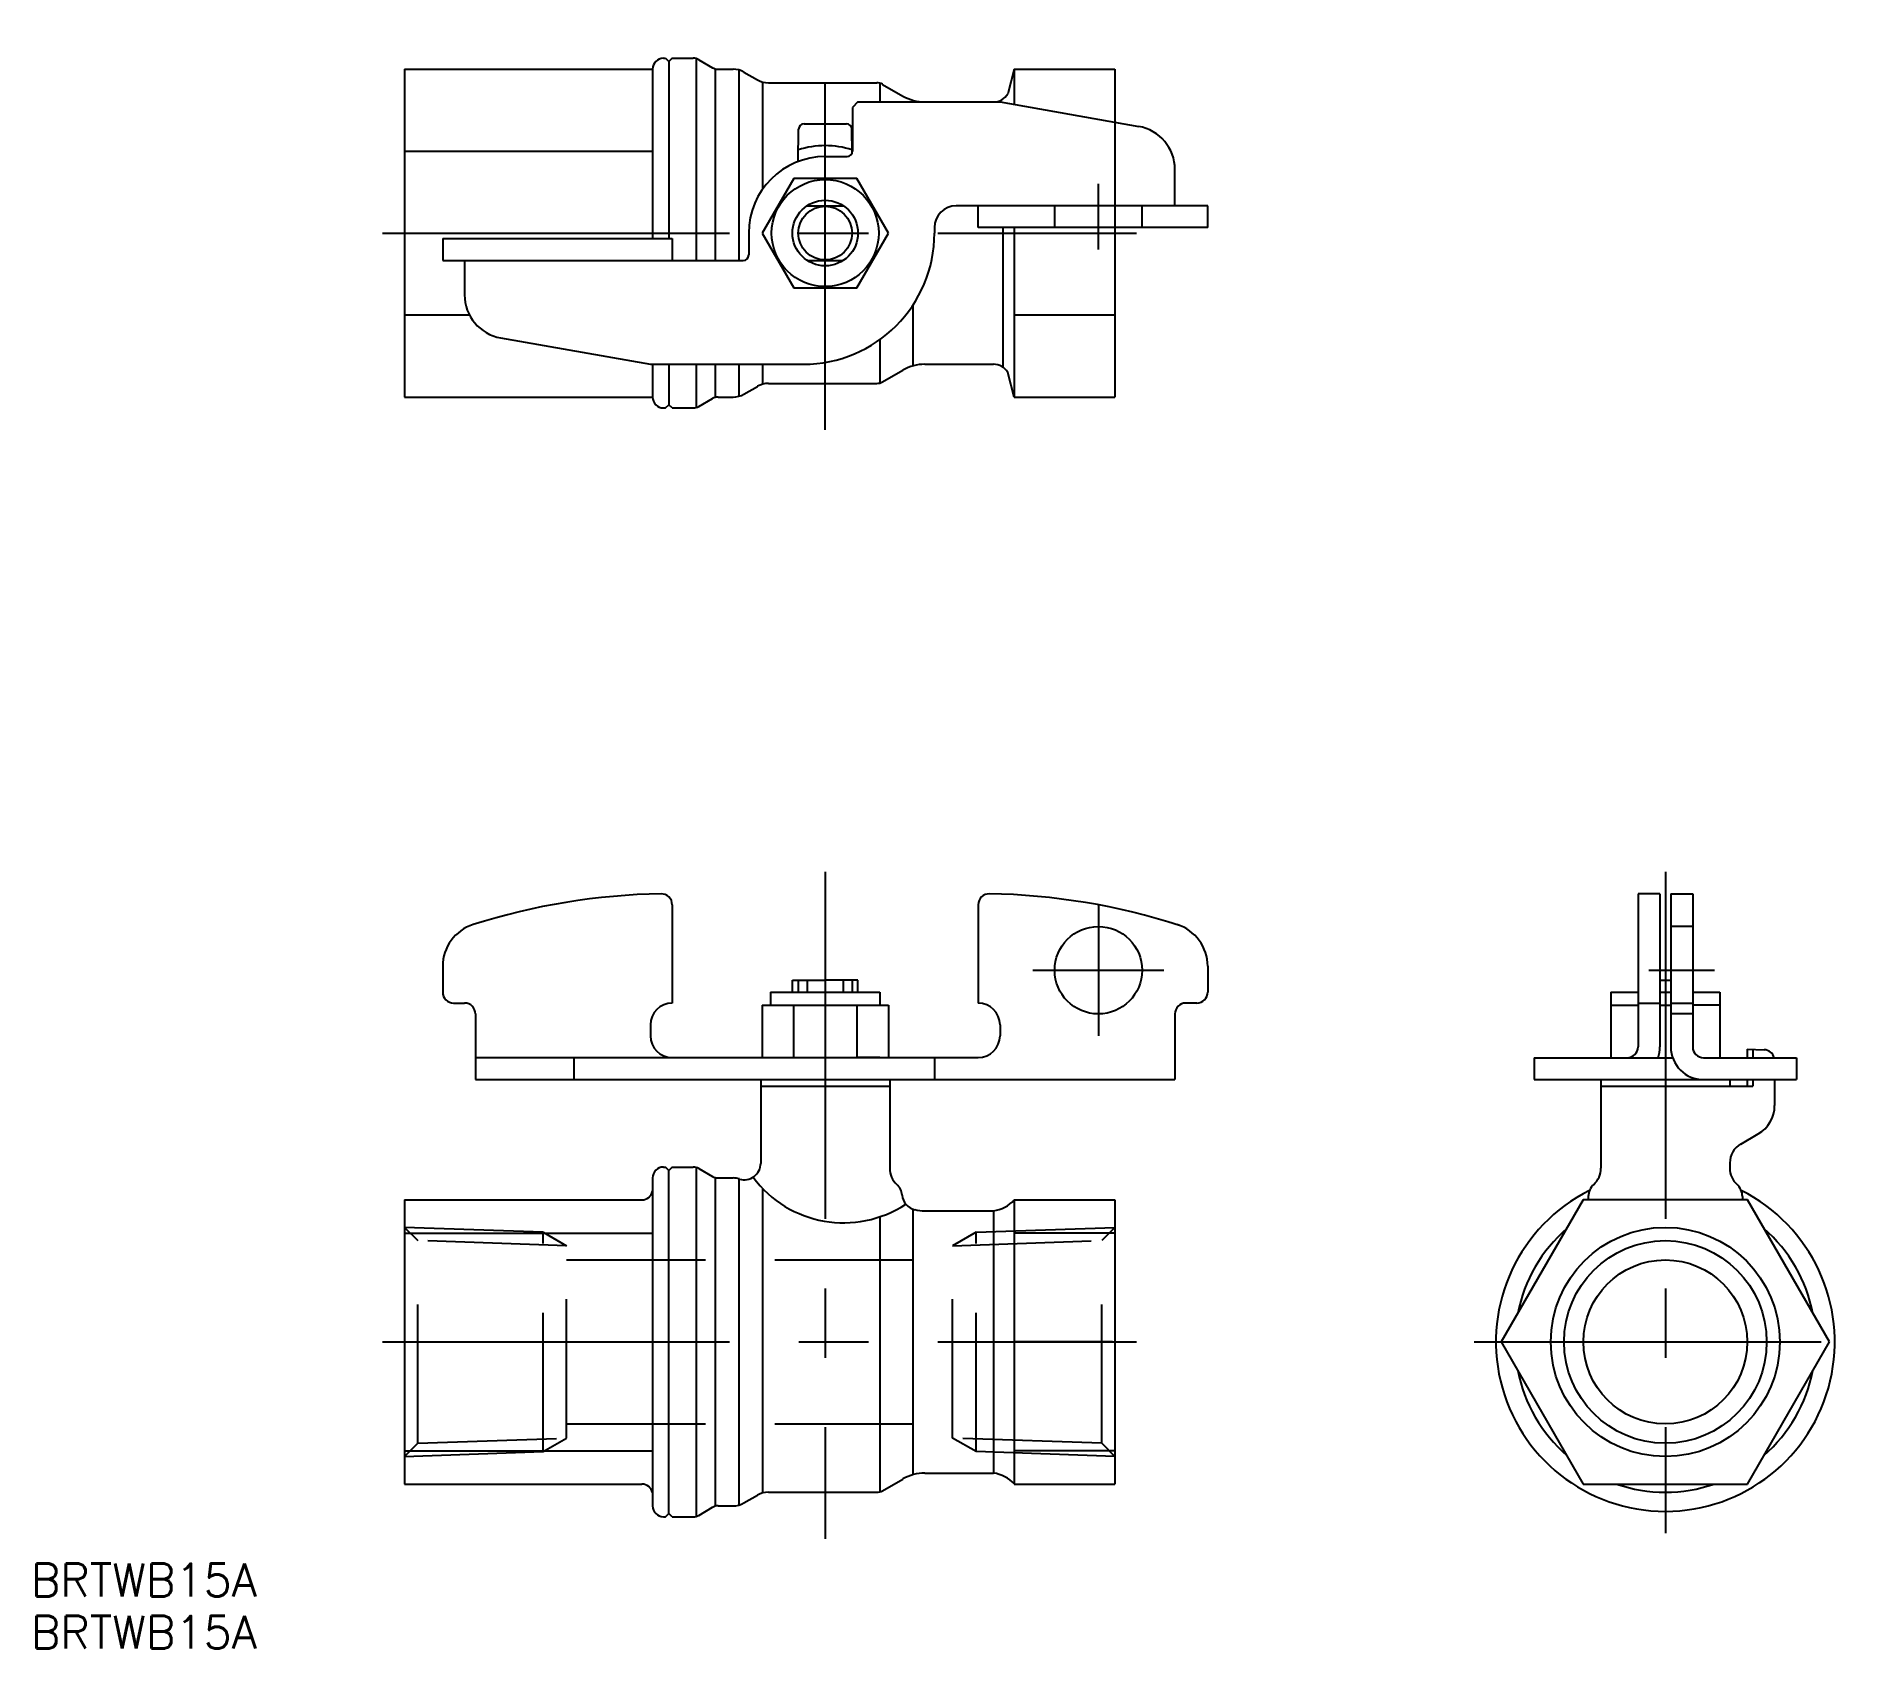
# Model space of a CAD drawing. Extents: x -149 to 18, y -28 to 119.
import ezdxf

# ---------------------------------------------------------------- set-up
doc = ezdxf.new("R2010")
doc.units = 0
doc.linetypes.add('CENTER', pattern=[50.8, 31.75, -6.35, 6.35, -6.35])
doc.linetypes.add('DASHED', pattern=[19.05, 12.7, -6.35])
doc.layers.get('0').update_dxf_attribs({"linetype": 'CONTINUOUS'})
doc.layers.add('CENTER', color=1, linetype='CENTER')
doc.styles.get("Standard").update_dxf_attribs({"font": 'txt.shx', "height": 3, "bigfont": 'bigfont.shx'})

msp = doc.modelspace()

# ---------------------------------------------------------------- linework, layer by layer
at = {"color": 7, "linetype": 'CONTINUOUS'}
for p, q in [((-91.68, 117.45), (-91.48, 117.45)), ((-91.48, 117.45), (-91.18, 117.15)), ((-90.88, 117.45), (-91.18, 117.15)), ((-91.18, 117.15), (-91.18, 100.95)), ((-90.88, 117.45), (-88.95, 117.45)), ((-88.68, 117.41), (-88.68, 98.95)), ((-88.45, 117.31), (-87.18, 116.58)), ((-115.38, 116.46), (-92.68, 116.46)), ((-115.38, 116.46), (-115.38, 86.43)), ((-92.68, 116.45), (-92.68, 100.95)), ((-86.95, 116.48), (-86.95, 98.95)), ((-86.68, 116.45), (-85.31, 116.45)), ((-84.78, 116.37), (-84.78, 98.95)), ((-84.31, 116.18), (-83.08, 115.46)), ((-82.61, 115.27), (-82.61, 105.46)), ((-82.08, 115.2), (-72.15, 115.2)), ((-71.88, 115.16), (-71.88, 113.45)), ((-71.65, 115.06), (-69.77, 113.98)), ((-59.58, 116.46), (-60.18, 114.2)), ((-59.58, 116.46), (-50.38, 116.46)), ((-59.58, 116.46), (-59.58, 113.22)), ((-50.38, 116.46), (-50.38, 111.59)), ((-73.88, 113.45), (-74.38, 112.95)), ((-73.88, 113.45), (-60.88, 113.45)), ((-67.77, 113.45), (-61.48, 113.45)), ((-60.88, 113.45), (-48.18, 111.21)), ((-74.38, 112.95), (-74.38, 108.95)), ((-79.36, 107.99), (-79.31, 110.95)), ((-78.81, 111.45), (-74.94, 111.45)), ((-74.41, 108.78), (-74.44, 110.95)), ((-115.38, 108.95), (-92.68, 108.95)), ((-76.88, 108.45), (-74.88, 108.45)), ((-44.88, 103.95), (-44.88, 107.27)), ((-79.76, 106.45), (-82.65, 101.45)), ((-73.99, 106.45), (-79.76, 106.45)), ((-71.1, 101.45), (-73.99, 106.45)), ((-78.54, 103.95), (-75.22, 103.95)), ((-41.88, 103.95), (-64.88, 103.95)), ((-62.88, 101.95), (-62.88, 103.95)), ((-41.88, 101.95), (-41.88, 103.95)), ((-66.88, 101.95), (-66.88, 101.45)), ((-41.88, 101.95), (-62.88, 101.95)), ((-60.62, 101.95), (-60.62, 89.17)), ((-59.58, 101.95), (-59.58, 86.43)), ((-50.38, 101.95), (-50.38, 86.43)), ((-111.88, 100.95), (-111.88, 98.95)), ((-111.88, 100.95), (-90.88, 100.95)), ((-90.88, 100.95), (-90.88, 98.95)), ((-83.88, 101.45), (-83.88, 99.45)), ((-82.65, 101.45), (-79.76, 96.45)), ((-73.99, 96.45), (-71.1, 101.45)), ((-111.88, 98.95), (-84.38, 98.95)), ((-109.88, 98.95), (-109.88, 95.8)), ((-78.54, 98.95), (-75.22, 98.95)), ((-79.76, 96.45), (-73.99, 96.45)), ((-109.42, 93.94), (-115.38, 93.94)), ((-68.85, 94.86), (-68.85, 89.3)), ((-50.38, 93.94), (-59.58, 93.94)), ((-106.58, 91.86), (-92.88, 89.45)), ((-71.88, 91.7), (-71.88, 87.73)), ((-92.88, 89.45), (-78.88, 89.45)), ((-92.68, 89.41), (-92.68, 86.45)), ((-91.18, 89.45), (-91.18, 85.75)), ((-88.68, 89.45), (-88.68, 85.48)), ((-86.95, 89.45), (-86.95, 86.41)), ((-84.78, 89.45), (-84.78, 86.52)), ((-82.61, 89.45), (-82.61, 87.62)), ((-71.65, 87.83), (-69.77, 88.91)), ((-67.77, 89.45), (-61.48, 89.45)), ((-59.58, 86.43), (-60.18, 88.7)), ((-84.31, 86.71), (-83.08, 87.43)), ((-82.08, 87.7), (-72.15, 87.7)), ((-115.38, 86.43), (-92.68, 86.43)), ((-91.68, 85.45), (-91.48, 85.45)), ((-91.48, 85.45), (-91.18, 85.75)), ((-90.88, 85.45), (-91.18, 85.75)), ((-90.88, 85.45), (-88.95, 85.45)), ((-88.45, 85.58), (-87.18, 86.31)), ((-86.68, 86.45), (-85.31, 86.45)), ((-59.58, 86.43), (-50.38, 86.43)), ((-90.88, 40), (-90.88, 31.01)), ((-62.88, 40), (-62.88, 31.01)), ((-2.5, 41), (-2.5, 27)), ((-0.5, 41), (-2.5, 41)), ((-0.5, 41), (-0.5, 27)), ((0.5, 41), (0.5, 27)), ((0.5, 41), (2.5, 41)), ((2.5, 41), (2.5, 27)), ((-111.88, 34.37), (-111.88, 32.01)), ((-41.88, 34.37), (-41.88, 32.01)), ((-81.88, 32.01), (-71.88, 32.01)), ((-81.88, 32.01), (-81.88, 30.81)), ((-79.88, 33.11), (-76.88, 33.11)), ((-79.88, 32.01), (-79.88, 33.11)), ((-78.54, 33.11), (-78.54, 32.01)), ((-73.88, 33.11), (-76.88, 33.11)), ((-75.22, 33.11), (-75.22, 32.01)), ((-73.88, 32.01), (-73.88, 33.11)), ((-71.88, 32.01), (-71.88, 30.81)), ((-5, 32), (-2.5, 32)), ((-5, 32), (-5, 26)), ((-0.5, 33.1), (0.5, 33.1)), ((-0.5, 32), (0.5, 32)), ((2.5, 32), (5, 32)), ((5, 32), (5, 26)), ((-110.88, 31.01), (-109.88, 31.01)), ((-108.88, 30.01), (-108.88, 24.01)), ((-82.65, 30.81), (-71.1, 30.81)), ((-82.65, 30.81), (-82.65, 26.01)), ((-79.76, 26.01), (-79.76, 30.81)), ((-73.99, 30.81), (-73.99, 26.01)), ((-71.1, 30.81), (-71.1, 26.01)), ((-44.88, 30.01), (-44.88, 24.01)), ((-42.88, 31.01), (-43.88, 31.01)), ((-5, 30.8), (-2.5, 30.8)), ((-2.5, 31), (-0.5, 31)), ((-0.5, 30.8), (0.5, 30.8)), ((0, 31.5), (0, 26)), ((0.5, 31), (2.5, 31)), ((5, 30.8), (2.5, 30.8)), ((-92.88, 29.01), (-92.88, 28.01)), ((-60.88, 29.01), (-60.88, 28.01)), ((7.5, 26.79), (9.03, 26.73)), ((7.5, 26.79), (7.5, 26)), ((8, 26.77), (8, 26)), ((-108.88, 26.01), (-76.88, 26.01)), ((-99.88, 26.01), (-99.88, 24.01)), ((-82.65, 26.01), (-71.1, 26.01)), ((-76.88, 26.01), (-62.88, 26.01)), ((-71.88, 26.01), (-73.88, 26.01)), ((-66.88, 26.01), (-66.88, 24.01)), ((-12, 26), (0.67, 26)), ((-12, 26), (-12, 24)), ((3.5, 26), (12, 26)), ((12, 26), (12, 24)), ((-108.88, 24.01), (-76.88, 24.01)), ((-82.78, 24.01), (-82.78, 16.34)), ((-82.78, 23.41), (-76.88, 23.41)), ((-76.88, 24.01), (-44.88, 24.01)), ((-76.88, 23.41), (-70.98, 23.41)), ((-70.98, 24.01), (-70.98, 15.89)), ((-12, 24), (12, 24)), ((-5.9, 24), (-5.9, 15.89)), ((-5.9, 23.4), (0, 23.4)), ((0, 23.4), (8, 23.4)), ((5.9, 24), (5.9, 23.4)), ((7.5, 24), (7.5, 23.4)), ((8, 24), (8, 23.4)), ((10, 24), (10, 21.63)), ((-82.78, 22), (-82.78, 21.2)), ((-70.98, 22), (-70.98, 21.2)), ((-5.9, 22), (-5.9, 21.4)), ((6.9, 18.11), (8.5, 19.03)), ((-92.68, 15), (-92.68, -15)), ((-91.68, 16), (-91.48, 16)), ((-91.18, 15.7), (-91.48, 16)), ((-90.88, 16), (-91.18, 15.7)), ((-91.18, -15.7), (-91.18, 15.7)), ((-90.88, 16), (-88.95, 16)), ((-88.68, 15.96), (-88.68, -15.96)), ((-88.45, 15.87), (-87.18, 15.13)), ((-86.95, 15.04), (-86.95, -15.04)), ((-86.68, 15), (-85.31, 15)), ((5.9, 16.38), (5.9, 15.89)), ((-84.78, 14.93), (-84.78, -14.93)), ((-82.61, 14.06), (-82.61, -13.82)), ((-115.38, 13), (-115.38, -13)), ((-115.38, 13), (-93.66, 13)), ((-68.85, 12.15), (-68.85, -12.15)), ((-67.78, 12), (-61.48, 12)), ((-61.48, 12), (-61.48, -12)), ((-59.58, 13), (-59.58, -13)), ((-59.58, 13), (-50.38, 13)), ((-50.38, 13), (-50.38, -13)), ((-7.51, 13), (-15.01, 0)), ((7.51, 13), (-7.51, 13)), ((-7.05, 13.3), (-7.05, 13)), ((7.05, 13.3), (7.05, 13)), ((15.01, 0), (7.51, 13)), ((-71.88, 11.46), (-71.88, -13.75)), ((-115.38, 9.95), (-92.68, 9.95)), ((-50.38, 9.95), (-59.58, 9.95)), ((-15.01, 0), (-7.51, -13)), ((-115.38, 0), (-92.68, 0)), ((-50.58, 0), (-59.58, 0)), ((7.51, -13), (15.01, 0)), ((-115.38, -9.95), (-92.68, -9.95)), ((-50.38, -9.95), (-59.58, -9.95)), ((-115.38, -13), (-93.66, -13)), ((-71.65, -13.62), (-69.77, -12.54)), ((-67.77, -12), (-61.48, -12)), ((-59.58, -13), (-50.38, -13)), ((-7.51, -13), (7.51, -13)), ((-84.31, -14.73), (-83.08, -14.02)), ((-82.08, -13.75), (-72.15, -13.75)), ((-91.68, -16), (-91.48, -16)), ((-91.48, -16), (-91.18, -15.7)), ((-90.88, -16), (-91.18, -15.7)), ((-90.88, -16), (-88.95, -16)), ((-88.45, -15.87), (-87.18, -15.13)), ((-86.68, -15), (-85.31, -15))]:
    msp.add_line(p, q, dxfattribs=at)
at = {"color": 3, "linetype": 'DASHED'}
for p, q in [((-50.38, 111.59), (-50.38, 101.95)), ((-55.88, 101.95), (-55.88, 103.95)), ((-47.88, 101.95), (-47.88, 103.95)), ((2.5, 38.01), (0.5, 38.01)), ((2.5, 30.01), (0.5, 30.01)), ((-102.68, 10.03), (-115.38, 10.48)), ((-115.38, 10.48), (-114.17, 9.27)), ((-102.68, -10.03), (-102.68, 10.03)), ((-102.68, 10.03), (-100.54, 8.8)), ((-63.08, 10.03), (-65.22, 8.8)), ((-63.08, 10.03), (-50.38, 10.48)), ((-63.08, -10.03), (-63.08, 10.03)), ((-50.38, 10.48), (-51.58, 9.27)), ((-100.54, 8.8), (-114.17, 9.27)), ((-114.17, -9.27), (-114.17, 9.27)), ((-100.54, -8.8), (-100.54, 8.8)), ((-65.22, 8.8), (-51.58, 9.27)), ((-65.22, -8.8), (-65.22, 8.8)), ((-51.58, -9.27), (-51.58, 9.27)), ((-100.54, 7.5), (-65.22, 7.5)), ((-100.54, -7.5), (-65.22, -7.5)), ((-114.17, -9.27), (-115.38, -10.48)), ((-114.17, -9.27), (-100.54, -8.8)), ((-102.68, -10.03), (-100.54, -8.8)), ((-51.58, -9.27), (-65.22, -8.8)), ((-63.08, -10.03), (-65.22, -8.8)), ((-51.58, -9.27), (-50.38, -10.48)), ((-115.38, -10.48), (-102.68, -10.03)), ((-50.38, -10.48), (-63.08, -10.03))]:
    msp.add_line(p, q, dxfattribs=at)
at = {"color": 3, "linetype": 'CONTINUOUS'}
for p, q in [((-79.34, 33.11), (-79.34, 32.01)), ((-74.42, 33.11), (-74.42, 32.01))]:
    msp.add_line(p, q, dxfattribs=at)
at = {"color": 7, "linetype": 'CONTINUOUS'}
for centre, radius in [((-76.88, 101.45), 4.9), ((-76.88, 101.45), 3), ((-51.88, 34.01), 4), ((0, 0), 9.27), ((0, 0), 7.5)]:
    msp.add_circle(centre, radius, dxfattribs=at)
at = {"color": 3, "linetype": 'CONTINUOUS'}
for centre, radius in [((-76.88, 101.45), 2.46), ((0, 0), 10.48)]:
    msp.add_circle(centre, radius, dxfattribs=at)
at = {"color": 7, "linetype": 'CONTINUOUS'}
for centre, radius, start, end in [((-91.68, 116.45), 1, 90, 180), ((-88.95, 116.45), 1, 60, 90), ((-86.68, 117.45), 1, 240, 270), ((-85.31, 114.45), 2, 60, 90), ((-82.08, 117.2), 2, 240, 270), ((-72.15, 114.2), 1, 60, 90), ((-67.77, 117.45), 4, 240, 270), ((-61.48, 114.95), 1.5, 270, 330), ((-78.81, 110.95), 0.5, 90, 179), ((-74.94, 110.95), 0.5, 1, 90), ((-48.88, 107.27), 4, 0, 80), ((-76.88, 101.45), 7, 90, 180), ((-76.88, 101.45), 8, 72.0447, 107.9553), ((-74.88, 108.95), 0.5, 270, 0), ((-64.88, 101.95), 2, 90, 180), ((-78.88, 101.45), 12, 270, 0), ((-84.38, 99.45), 0.5, 270, 0), ((-105.88, 95.8), 4, 180, 260.0418), ((-67.77, 85.45), 4, 90, 120), ((-61.48, 87.95), 1.5, 30, 90), ((-85.31, 88.45), 2, 270, 300), ((-82.08, 85.7), 2, 90, 120), ((-72.15, 88.7), 1, 270, 300), ((-91.68, 86.45), 1, 180, 270), ((-88.95, 86.45), 1, 270, 300), ((-86.68, 85.45), 1, 90, 120), ((-90.88, -18.99), 60, 90.9711, 107.6722), ((-91.88, 40), 1, 0.0004, 90.9711), ((-61.88, 40), 1, 89.0289, 179.9996), ((-62.88, -18.99), 60, 72.1195, 89.0289), ((-107.88, 34.37), 4, 107.6722, 180), ((-45.88, 34.37), 4, 0.0001, 72.3278), ((-110.88, 32.01), 1, 180, 270), ((-42.88, 32.01), 1, 270, 360), ((-109.88, 30.01), 1, 0, 90), ((-90.88, 29.01), 2, 90.0004, 180), ((-62.88, 29.01), 2, 0, 89.9995), ((-43.88, 30.01), 1, 90, 180), ((-90.88, 28.01), 2, 180, 270), ((-62.88, 28.01), 2, 270, 360), ((-3.5, 27), 1, 270, 360), ((-3.5, 27), 3, 340.5288, 360), ((3.5, 27), 3, 180, 270), ((3.5, 27), 1, 180, 270), ((9, 25.73), 1, 15.4076, 88), ((7, 21.63), 3, 300, 0), ((7.9, 16.38), 2, 120, 180), ((-91.68, 15), 1, 90, 180), ((-88.95, 15), 1, 60, 90), ((-86.68, 16), 1, 240, 270), ((-85.31, 13), 2, 72.7842, 90), ((-84.28, 16.34), 1.5, 252.7842, 0), ((-75.2, 21.2), 10.3, 216.5065, 303.5714), ((-68.98, 15.89), 2, 180, 227.8227), ((-7.9, 15.89), 2, 312.1773, 0), ((7.9, 15.89), 2, 180, 227.8227), ((-93.66, 14), 1, 270, 347.7879), ((-71.33, 13.3), 1.5, 5.0591, 47.8227), ((-68.34, 13.56), 1.5, 185.0591, 256.9485), ((0, 0), 15.5, 116.608, 63.392), ((-5.55, 13.3), 1.5, 132.1773, 180), ((5.55, 13.3), 1.5, 360, 47.8227), ((-67.77, 16), 4, 256.9485, 270), ((-61.93, 15.16), 3.2, 278.0234, 317.3637), ((0, 0), 13.75, 130.9887, 169.0113), ((0, 0), 13.75, 10.9887, 49.0113), ((0, 0), 13.75, 190.9887, 229.0113), ((0, 0), 13.75, 310.9887, 349.0113), ((-93.66, -14), 1, 12.2121, 90), ((-67.77, -16), 4, 90, 120), ((-61.93, -15.16), 3.2, 42.6363, 81.9766), ((0, 0), 13.75, 250.9887, 289.0113), ((-85.31, -13), 2, 270, 300), ((-82.08, -15.75), 2, 90, 120), ((-72.15, -12.75), 1, 270, 300), ((-91.68, -15), 1, 180, 270), ((-88.95, -15), 1, 270, 300), ((-86.68, -16), 1, 90, 120)]:
    msp.add_arc(centre, radius, start, end, dxfattribs=at)
at = {"layer": 'CENTER', "color": 1, "linetype": 'CENTER'}
for p, q in [((-76.88, 83.45), (-76.88, 119.45)), ((-51.88, 99.95), (-51.88, 105.95)), ((-117.38, 101.45), (-48.38, 101.45)), ((-76.88, 43), (-76.88, -18)), ((0, 43), (0, -17.5)), ((-51.88, 40.01), (-51.88, 28.01)), ((-57.88, 34.01), (-45.88, 34.01)), ((-1.5, 34.01), (4.5, 34.01)), ((-117.38, 0), (-48.38, 0)), ((-17.5, 0), (17.5, 0))]:
    msp.add_line(p, q, dxfattribs=at)

# ---------------------------------------------------------------- texts
at = {"color": 7, "linetype": 'CONTINUOUS'}
for p in [(-149.57, -23.28), (-149.57, -28.06)]:
    msp.add_text('BRTWB15A', height=3, dxfattribs=at).set_placement(p)

doc.saveas('drawing.dxf')
